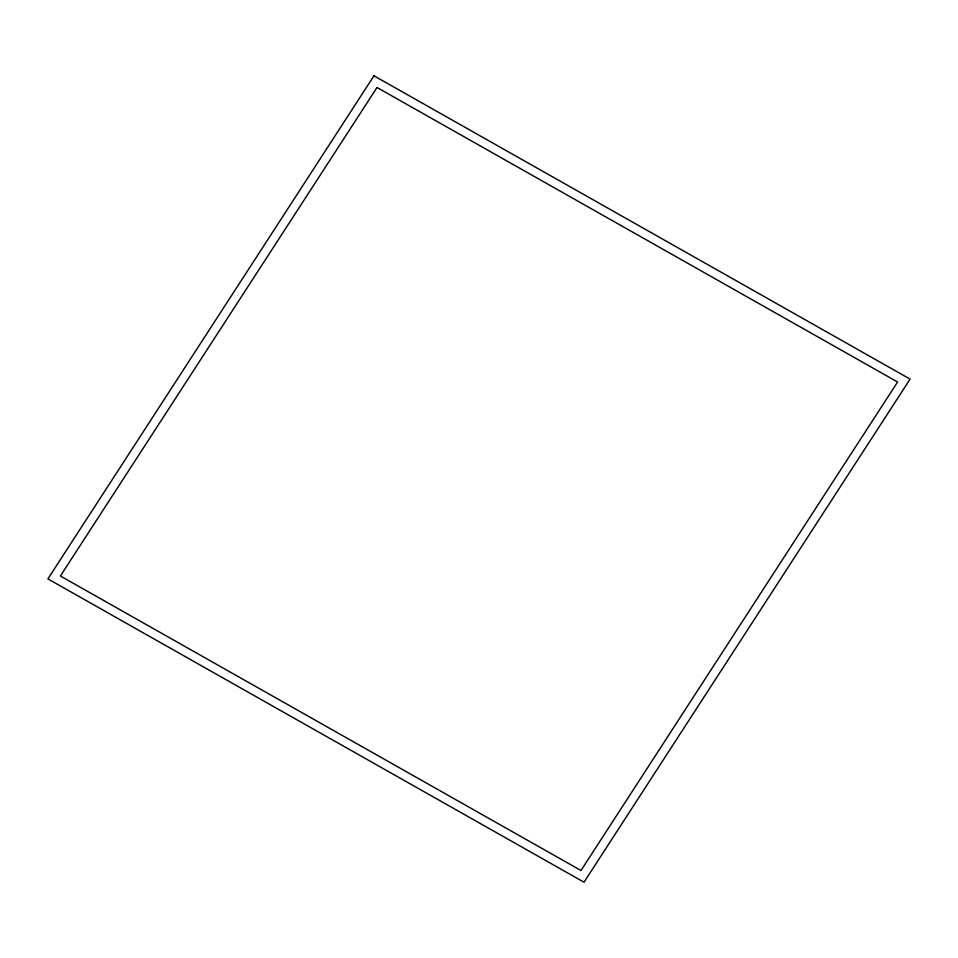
<?xml version="1.0" encoding="UTF-8"?>
<svg xmlns="http://www.w3.org/2000/svg" width="958" height="958" viewBox="0 0 958 958"><rect width="100%" height="100%" fill="white"/><g stroke="black" fill="none" stroke-linecap="round" stroke-linejoin="round"><path stroke-width="1.44" d="M373.979 75.802L47.9 578.895L584.021 882.198L910.1 379.105L373.979 75.802M377.021 87.501L60.402 575.998L580.979 870.499L897.598 382.002L377.021 87.501"/></g></svg>
